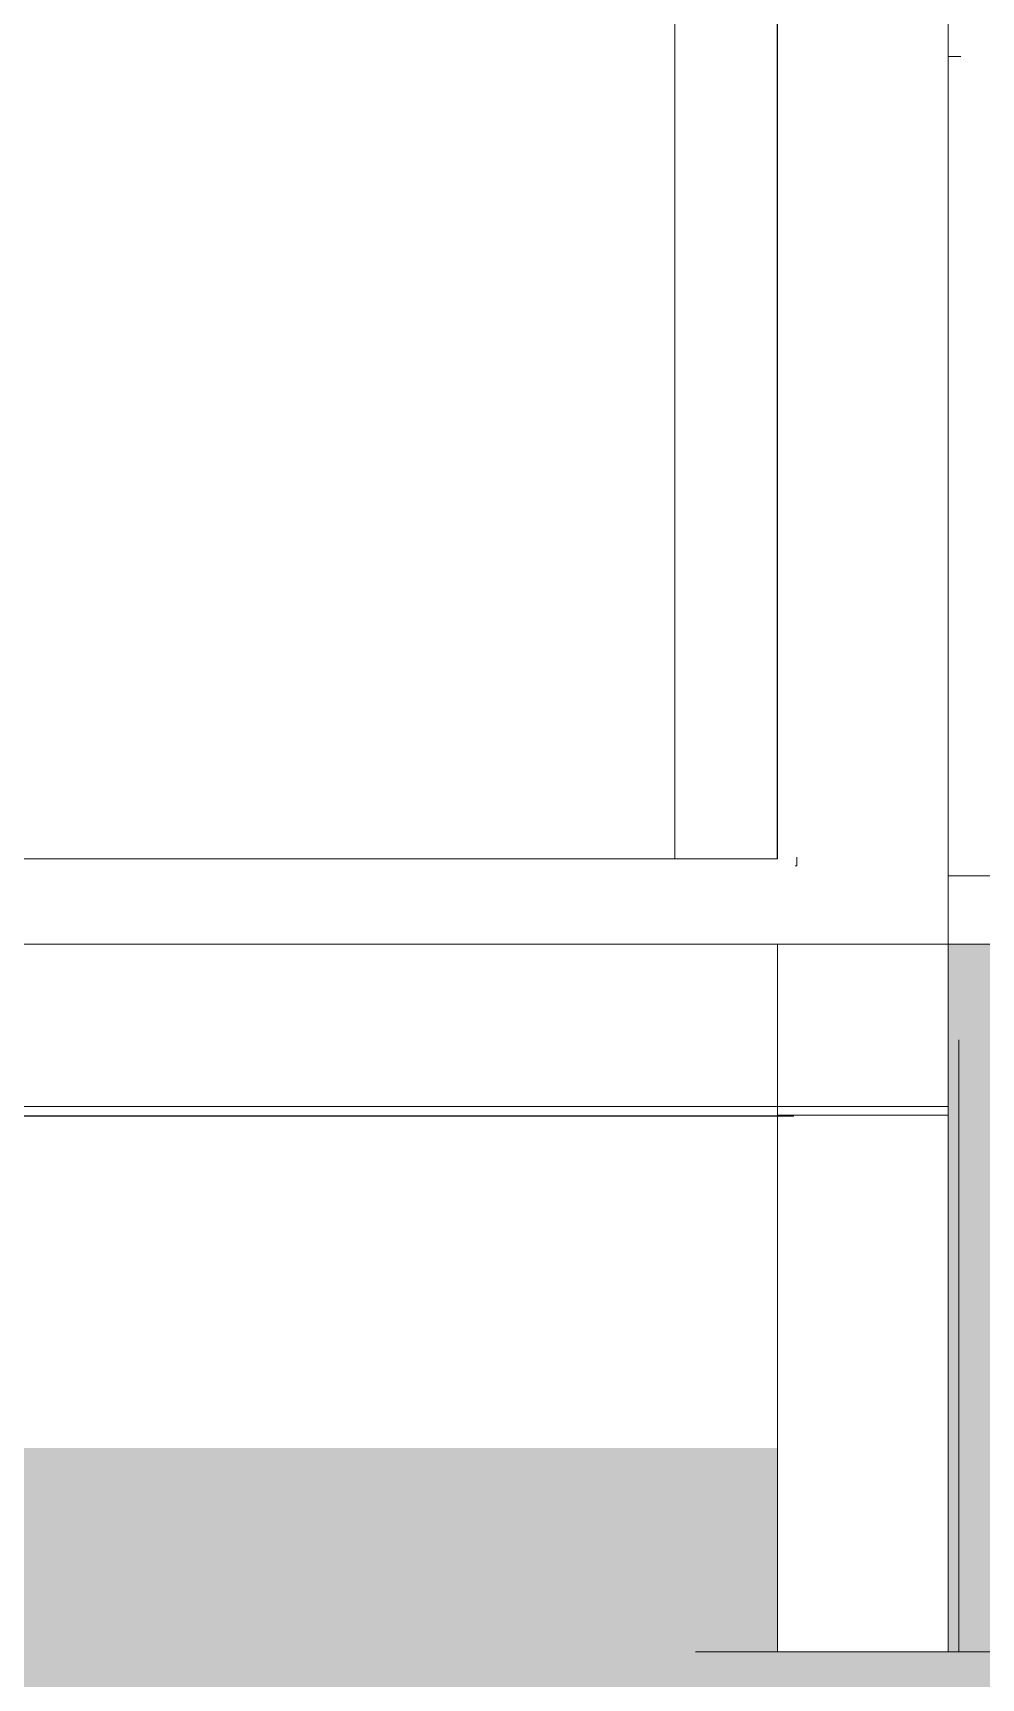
# Model space of a CAD drawing. Header units: metres. Extents: x -12536 to 12621, y -17191 to 9596.
# Drawn here: x -10794.2 to -10683.1, y -11760.1 to -11567.4 of the extents above; entities that cross this region are included whole.
import ezdxf
from ezdxf.lldxf.tags import DXFTag

# ---------------------------------------------------------------- set-up
doc = ezdxf.new("R2010")
doc.units = ezdxf.units.M
doc.header["$MEASUREMENT"] = 0
doc.layers.add('Calque commun', color=7, linetype='Continuous')
tags = doc.linetypes.add('HIDDEN', pattern=[0.375, 0.25, -0.125]).pattern_tags.tags
tags[6:7] = [DXFTag(74, 4), DXFTag(75, 0), DXFTag(340, '0'), DXFTag(46, 1.0), DXFTag(50, 0.0), DXFTag(44, 0.0), DXFTag(45, 0.0)]
tags[4:5] = [DXFTag(74, 4), DXFTag(75, 0), DXFTag(340, '0'), DXFTag(46, 1.0), DXFTag(50, 0.0), DXFTag(44, 0.0), DXFTag(45, 0.0)]
tags = doc.linetypes.add('HIDDENX2', pattern=[0.75, 0.5, -0.25]).pattern_tags.tags
tags[6:7] = [DXFTag(74, 4), DXFTag(75, 0), DXFTag(340, '0'), DXFTag(46, 1.0), DXFTag(50, 0.0), DXFTag(44, 0.0), DXFTag(45, 0.0)]
tags[4:5] = [DXFTag(74, 4), DXFTag(75, 0), DXFTag(340, '0'), DXFTag(46, 1.0), DXFTag(50, 0.0), DXFTag(44, 0.0), DXFTag(45, 0.0)]

msp = doc.modelspace()

# ---------------------------------------------------------------- hatches: boundary and pattern name
at = {"layer": 'Calque commun', "linetype": 'Continuous', "lineweight": 20, "true_color": 0xc0c0c0}
msp.add_hatch(color=9, dxfattribs=at).paths.add_polyline_path([(-10367.564, -11781.409), (-10367.564, -11674.182), (-10686.989, -11674.182), (-10686.989, -11734.675), (-10686.989, -11757.076), (-10706.988, -11757.076), (-10706.988, -11733.181), (-11326.99, -11733.181), (-11326.99, -11757.076), (-11346.989, -11757.076), (-11346.989, -11689.182), (-11414.874, -11689.182), (-11414.874, -11781.409)])

# ---------------------------------------------------------------- linework, layer by layer
at = {"layer": 'Calque commun', "color": 7, "linetype": 'Continuous', "lineweight": 5}
for p, q in [((-10686.989, -11444.18), (-10686.989, -11667.372)), ((-10685.489, -11570.18), (-10686.989, -11570.18)), ((-10704.707, -11665.003), (-10704.907, -11665.003)), ((-10686.989, -11674.182), (-10367.507, -11674.182))]:
    msp.add_line(p, q, dxfattribs=at)
at = {"layer": 'Calque commun', "color": 7, "linetype": 'Continuous', "lineweight": 20}
for p, q in [((-10718.988, -11559.18), (-10718.988, -11664.18)), ((-10706.988, -11664.18), (-10706.988, -11575.18)), ((-10686.989, -11666.181), (-10686.989, -11575.18)), ((-10706.988, -11664.181), (-11314.99, -11664.181)), ((-10686.989, -11666.181), (-10367.564, -11666.181)), ((-10686.989, -11667.372), (-10686.989, -11674.182)), ((-10686.988, -11674.182), (-11346.989, -11674.182)), ((-10706.987, -11693.182), (-10706.987, -11674.182)), ((-10686.988, -11674.182), (-10686.988, -11757.076)), ((-10706.987, -11693.182), (-11346.989, -11693.182)), ((-10686.988, -11693.182), (-10716.989, -11693.182)), ((-10706.988, -11694.197), (-10686.988, -11694.197)), ((-10706.987, -11757.076), (-10706.987, -11693.182))]:
    msp.add_line(p, q, dxfattribs=at)
at = {"layer": 'Calque commun', "color": 3, "linetype": 'ByBlock', "lineweight": -2}
for p, q in [((-10706.988, -11664.18), (-10706.988, -11558.68)), ((-11325.05, -11694.271), (-10705.049, -11694.271))]:
    msp.add_line(p, q, dxfattribs=at)
at = {"layer": 'Calque commun', "color": 13, "linetype": 'Continuous', "lineweight": 5}
msp.add_line((-10704.707, -11665.003), (-10704.707, -11663.988), dxfattribs=at)
at = {"layer": 'Calque commun', "color": 7, "linetype": 'HIDDEN', "lineweight": 20}
msp.add_line((-10685.717, -11685.385), (-10685.717, -11757.076), dxfattribs=at)
at = {"layer": 'Calque commun', "color": 7, "linetype": 'HIDDENX2', "lineweight": 20}
msp.add_line((-10677.385, -11757.076), (-10716.591, -11757.076), dxfattribs=at)

# ---------------------------------------------------------------- meshes
at = {"layer": 'Calque commun', "color": 7, "linetype": 'Continuous', "lineweight": 5}
mesh = msp.add_polyface(dxfattribs=at)
corners = [(-6255.473, -10253.272), (-12255.473, -10253.272), (-12255.473, -14453.272), (-6255.473, -14453.272)]
mesh.append_faces([[corners[k] for k in face] for face in [(0, 1, 2, 3)]], dxfattribs={"color": 7})

doc.saveas('drawing.dxf')
